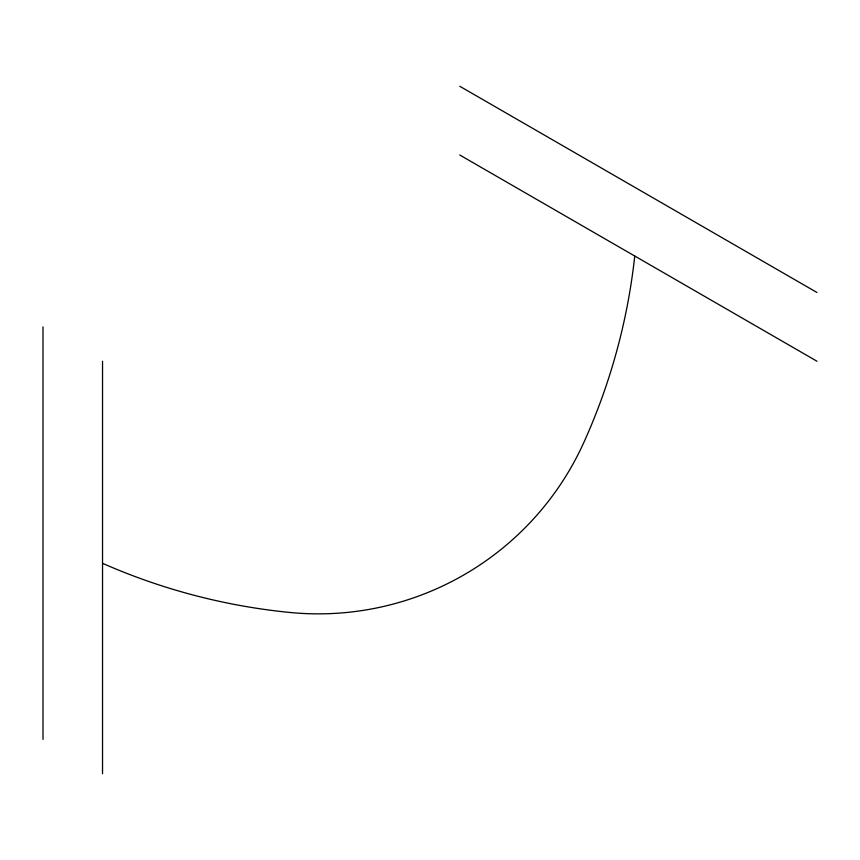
<?xml version="1.0" encoding="UTF-8"?>
<svg xmlns="http://www.w3.org/2000/svg" width="860" height="860" viewBox="0 0 860 860"><rect width="100%" height="100%" fill="white"/><g stroke="black" fill="none" stroke-linecap="round" stroke-linejoin="round"><path stroke-width="1.29" d="M459.767 86.258L817 292.507M459.767 155.004L817 361.254M102.533 361.254L102.533 773.742M43 326.875L43 739.374M634.755 256.033A614.352 614.352 0 0 1 583.768 442.61A291.336 291.336 0 0 1 289.616 612.438A614.352 614.352 0 0 1 102.533 563.311"/></g></svg>
